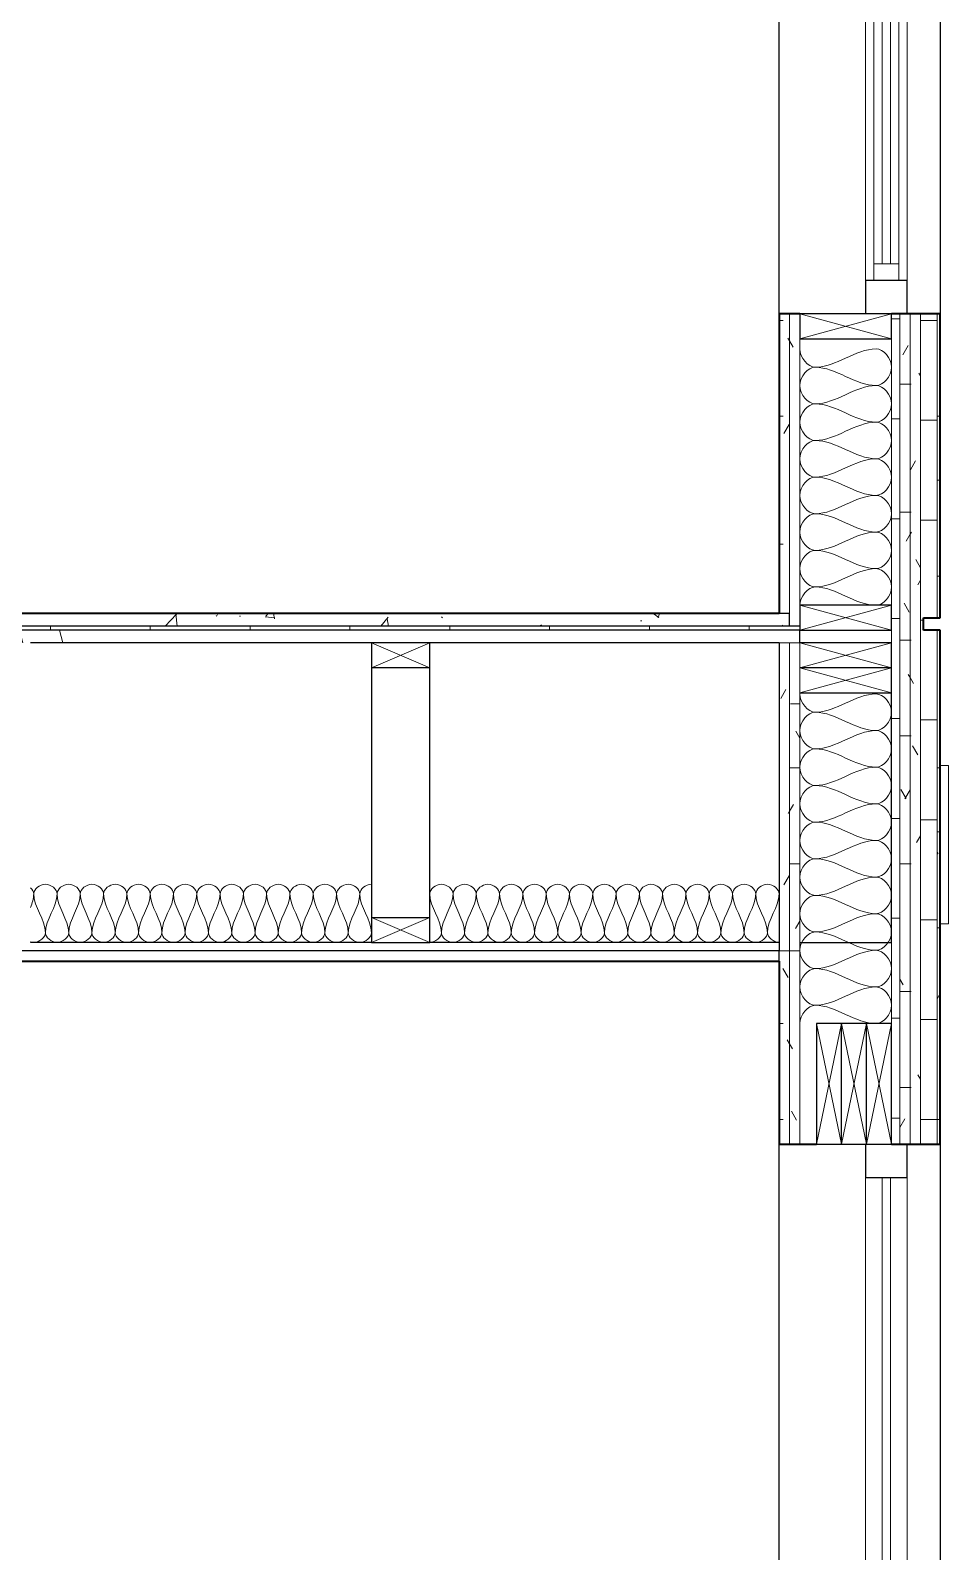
# Model space of a CAD drawing. Header units: inches. Extents: x 6 to 8416, y -388 to 6104.
# Drawn here: x 128.8 to 184, y 5420.5 to 5511.9 of the extents above; entities that cross this region are included whole.
import ezdxf

# ---------------------------------------------------------------- set-up
doc = ezdxf.new("R2010")
doc.units = ezdxf.units.IN
doc.header["$MEASUREMENT"] = 0
for name, color, linetype, lineweight in [('A-DETL', 90, 'Continuous', 13), ('A-DETL-GENF', 92, 'Continuous', 13), ('A-FLOR', 192, 'Continuous', 18), ('A-FLOR-MCUT', 51, 'Continuous', 25), ('A-FLOR-PATT', 8, 'Continuous', 35), ('A-GLAZ', 151, 'Continuous', 25), ('A-GLAZ-SILL', 1, 'Continuous', 18), ('A-ROOM', 32, 'Continuous', 13), ('A-WALL', 113, 'Continuous', 25), ('A-WALL-PATT', 111, 'Continuous', 35), ('M-EQPM', 50, 'Continuous', 18)]:
    doc.layers.add(name, color=color, linetype=linetype, lineweight=lineweight)
pattern_1 = [(0, (-751.995, 5590.484), (0, 6), []), (90, (-751.995, 5590.484), (-6, 4e-16), [])]
pattern_2 = [(0, (-751.995, 5590.484), (0, 60), [60, 0, 0, 0]), (284.036, (-711.195, 5602.484), (59.99915, -180.0005), [12.369, -235.017]), (284.036, (-713.595, 5602.484), (59.99915, -180.0005), [12.369, -235.017]), (284.036, (-715.995, 5602.484), (59.99915, -180.0005), [12.369, -235.017]), (284.036, (-747.195, 5614.484), (59.99915, -180.0005), [12.369, -235.017]), (284.036, (-749.595, 5614.484), (59.99915, -180.0005), [12.369, -235.017]), (284.036, (-751.995, 5614.484), (59.99915, -180.0005), [12.369, -235.017]), (284.036, (-729.195, 5626.484), (59.99915, -180.0005), [12.369, -235.017]), (284.036, (-731.595, 5626.484), (59.99915, -180.0005), [12.369, -235.017]), (284.036, (-733.995, 5626.484), (59.99915, -180.0005), [12.369, -235.017]), (284.036, (-711.195, 5638.484), (59.99915, -180.0005), [12.369, -235.017]), (284.036, (-713.595, 5638.484), (59.99915, -180.0005), [12.369, -235.017]), (284.036, (-715.995, 5638.484), (59.99915, -180.0005), [12.369, -235.017]), (284.036, (-747.195, 5650.484), (59.99915, -180.0005), [12.369, -235.017]), (284.036, (-749.595, 5650.484), (59.99915, -180.0005), [12.369, -235.017]), (284.036, (-751.995, 5650.484), (59.99915, -180.0005), [12.369, -235.017]), (0, (-751.995, 5596.484), (0, 60), [60, 0, 0, 0]), (0, (-751.995, 5602.484), (0, 60), [60, 0, 0, 0]), (0, (-751.995, 5608.484), (0, 60), [60, 0, 0, 0]), (0, (-751.995, 5614.484), (0, 60), [60, 0, 0, 0]), (0, (-751.995, 5620.484), (0, 60), [60, 0, 0, 0]), (0, (-751.995, 5626.484), (0, 60), [60, 0, 0, 0]), (0, (-751.995, 5632.484), (0, 60), [60, 0, 0, 0]), (0, (-751.995, 5638.484), (0, 60), [60, 0, 0, 0]), (0, (-751.995, 5644.484), (0, 60), [60, 0, 0, 0])]
pattern_3 = [(0, (-751.9948, 5590.484), (7.68, 1.92), [0.6336, -5.126, 0.6336, -5.126, -30.72]), (0, (-751.9948, 5590.484), (7.68, 1.92), [-11.52, 0.6336, -10.886, 0.6336, -5.126, -13.44]), (0, (-751.9948, 5590.484), (7.68, 1.92), [-28.8, 0.6336, -3.206, 0.6336, -8.966]), (120, (-749.1148, 5591.444), (-5.5027688, 5.691075), [0.6336, -5.126, 0.6336, -5.126, -30.72]), (120, (-749.1148, 5591.444), (-5.5027688, 5.691075), [-11.52, 0.6336, -10.886, 0.6336, -5.126, -13.44]), (120, (-749.1148, 5591.444), (-5.5027688, 5.691075), [-28.8, 0.6336, -3.206, 0.6336, -8.966]), (240, (-748.1548, 5595.284), (-2.1772312, -7.611075), [0.6336, -5.126, 0.6336, -5.126, -30.72]), (240, (-748.1548, 5595.284), (-2.1772312, -7.611075), [-11.52, 0.6336, -10.886, 0.6336, -5.126, -13.44]), (240, (-748.1548, 5595.284), (-2.1772312, -7.611075), [-28.8, 0.6336, -3.206, 0.6336, -8.966])]
pattern_4 = [(0, (-902.613, 5590.484), (7.68, 1.92), [0.6336, -5.126, 0.6336, -5.126, -30.72]), (0, (-902.613, 5590.484), (7.68, 1.92), [-11.52, 0.6336, -10.886, 0.6336, -5.126, -13.44]), (0, (-902.613, 5590.484), (7.68, 1.92), [-28.8, 0.6336, -3.206, 0.6336, -8.966]), (120, (-899.733, 5591.444), (-5.5027688, 5.691075), [0.6336, -5.126, 0.6336, -5.126, -30.72]), (120, (-899.733, 5591.444), (-5.5027688, 5.691075), [-11.52, 0.6336, -10.886, 0.6336, -5.126, -13.44]), (120, (-899.733, 5591.444), (-5.5027688, 5.691075), [-28.8, 0.6336, -3.206, 0.6336, -8.966]), (240, (-898.773, 5595.284), (-2.1772312, -7.611075), [0.6336, -5.126, 0.6336, -5.126, -30.72]), (240, (-898.773, 5595.284), (-2.1772312, -7.611075), [-11.52, 0.6336, -10.886, 0.6336, -5.126, -13.44]), (240, (-898.773, 5595.284), (-2.1772312, -7.611075), [-28.8, 0.6336, -3.206, 0.6336, -8.966])]

# ---------------------------------------------------------------- blocks, each defined once
blk = doc.blocks.new('1-2 WD Adaptive-Color Side Panel-TS - 4-0_x6_-6_-17821692-WALL SECTION - PARKING EAST')
at = {"layer": 'A-GLAZ', "lineweight": 13}
for p, q in [((23.189, 5445), (23.189, 5367)), ((32.877, 5367), (32.877, 5445)), ((28.377, 5443), (28.377, 5395)), ((30.877, 5395), (30.877, 5443)), ((28.377, 5391), (28.377, 5369)), ((30.877, 5369), (30.877, 5391))]:
    blk.add_line(p, q, dxfattribs=at)
at = {"layer": 'A-GLAZ', "color": 7}
for p, q in [((28.377, 5445), (28.377, 5443)), ((30.877, 5445), (29.939, 5445)), ((30.877, 5443), (30.877, 5445)), ((28.377, 5443), (30.877, 5443)), ((30.877, 5395), (28.377, 5395)), ((28.377, 5395), (28.377, 5393)), ((30.877, 5393), (30.877, 5395)), ((30.877, 5393), (28.377, 5393)), ((28.377, 5393), (28.377, 5391)), ((28.377, 5393), (30.877, 5393)), ((30.877, 5391), (30.877, 5393)), ((28.377, 5391), (30.877, 5391)), ((30.877, 5369), (28.377, 5369)), ((28.377, 5369), (28.377, 5367)), ((30.877, 5367), (30.877, 5369)), ((29.939, 5367), (30.877, 5367))]:
    blk.add_line(p, q, dxfattribs=at)
at = {"layer": 'A-GLAZ', "lineweight": 18}
for p, q in [((29.877, 5443), (29.377, 5443)), ((29.377, 5443), (29.377, 5395)), ((29.877, 5395), (29.877, 5443)), ((29.377, 5395), (29.877, 5395)), ((29.877, 5390), (29.377, 5390)), ((29.377, 5390), (29.377, 5370)), ((29.877, 5370), (29.877, 5390)), ((29.377, 5370), (29.877, 5370))]:
    blk.add_line(p, q, dxfattribs=at)
at = {"layer": 'A-GLAZ-SILL'}
for p, q in [((30.377, 5391), (28.877, 5391)), ((28.877, 5391), (28.877, 5390)), ((30.377, 5390), (30.377, 5391)), ((28.877, 5390), (30.377, 5390)), ((28.877, 5390), (28.877, 5370)), ((30.377, 5370), (30.377, 5390)), ((28.877, 5370), (28.877, 5369)), ((30.377, 5370), (28.877, 5370)), ((30.377, 5369), (30.377, 5370)), ((28.877, 5369), (30.377, 5369))]:
    blk.add_line(p, q, dxfattribs=at)
blk = doc.blocks.new('1-2 WD Adaptive - 4-0_x6_-6_-V1-WALL SECTION - PARKING EAST')
at = {"layer": 'A-GLAZ', "lineweight": 13}
for p, q in [((23.189, 5494.875), (23.189, 5572.875)), ((32.877, 5572.875), (32.877, 5494.875)), ((28.377, 5570.875), (28.377, 5522.875)), ((30.877, 5522.875), (30.877, 5570.875)), ((28.377, 5518.875), (28.377, 5496.875)), ((30.877, 5496.875), (30.877, 5518.875))]:
    blk.add_line(p, q, dxfattribs=at)
at = {"layer": 'A-GLAZ', "color": 7}
for p, q in [((28.377, 5572.875), (28.377, 5570.875)), ((30.877, 5572.875), (29.939, 5572.875)), ((30.877, 5570.875), (30.877, 5572.875)), ((28.377, 5570.875), (30.877, 5570.875)), ((30.877, 5522.875), (28.377, 5522.875)), ((28.377, 5522.875), (28.377, 5520.875)), ((30.877, 5520.875), (30.877, 5522.875)), ((30.877, 5520.875), (28.377, 5520.875)), ((28.377, 5520.875), (28.377, 5518.875)), ((28.377, 5520.875), (30.877, 5520.875)), ((30.877, 5518.875), (30.877, 5520.875)), ((28.377, 5518.875), (30.877, 5518.875)), ((30.877, 5496.875), (28.377, 5496.875)), ((28.377, 5496.875), (28.377, 5494.875)), ((30.877, 5494.875), (30.877, 5496.875)), ((29.939, 5494.875), (30.877, 5494.875))]:
    blk.add_line(p, q, dxfattribs=at)
at = {"layer": 'A-GLAZ', "lineweight": 18}
for p, q in [((29.877, 5570.875), (29.377, 5570.875)), ((29.377, 5570.875), (29.377, 5522.875)), ((29.877, 5522.875), (29.877, 5570.875)), ((29.377, 5522.875), (29.877, 5522.875)), ((29.877, 5517.875), (29.377, 5517.875)), ((29.377, 5517.875), (29.377, 5497.875)), ((29.877, 5497.875), (29.877, 5517.875)), ((29.377, 5497.875), (29.877, 5497.875))]:
    blk.add_line(p, q, dxfattribs=at)
at = {"layer": 'A-GLAZ-SILL'}
for p, q in [((30.377, 5518.875), (28.877, 5518.875)), ((28.877, 5518.875), (28.877, 5517.875)), ((30.377, 5517.875), (30.377, 5518.875)), ((28.877, 5517.875), (30.377, 5517.875)), ((28.877, 5517.875), (28.877, 5497.875)), ((30.377, 5497.875), (30.377, 5517.875)), ((28.877, 5497.875), (28.877, 5496.875)), ((30.377, 5497.875), (28.877, 5497.875)), ((30.377, 5496.875), (30.377, 5497.875)), ((28.877, 5496.875), (30.377, 5496.875))]:
    blk.add_line(p, q, dxfattribs=at)
blk = doc.blocks.new('ME Louvers w Trim-AM - 24_ x 8_-17810076-WALL SECTION - PARKING EAST')
at = {"layer": 'M-EQPM'}
for p, q in [((32.877, 5467.75), (33.377, 5467.75)), ((33.377, 5467.75), (33.377, 5458.25)), ((33.377, 5458.25), (32.877, 5458.25))]:
    blk.add_line(p, q, dxfattribs=at)
blk = doc.blocks.new('06 Nominal Cut Lumber-Section-AM1 - 2x8 Section-20149446-WALL SECTION - PARKING EAST')
at = {"layer": 'A-DETL-GENF', "lineweight": 25}
for p, q in [((29.939, 5708), (28.439, 5708)), ((29.939, 5700.75), (29.939, 5708)), ((28.439, 5700.75), (29.939, 5700.75))]:
    blk.add_line(p, q, dxfattribs=at)
at = {"layer": 'A-DETL-GENF'}
for p, q in [((29.939, 5700.75), (28.439, 5708)), ((28.439, 5700.75), (29.939, 5708))]:
    blk.add_line(p, q, dxfattribs=at)
blk = doc.blocks.new('06 Nominal Cut Lumber-Section-AM1 - 2x8 Section-V2-WALL SECTION - PARKING EAST')
at = {"layer": 'A-DETL-GENF', "lineweight": 25}
for p, q in [((26.939, 5708), (25.439, 5708)), ((25.439, 5708), (25.439, 5700.75)), ((26.939, 5700.75), (26.939, 5708)), ((25.439, 5700.75), (26.939, 5700.75))]:
    blk.add_line(p, q, dxfattribs=at)
at = {"layer": 'A-DETL-GENF'}
for p, q in [((26.939, 5700.75), (25.439, 5708)), ((25.439, 5700.75), (26.939, 5708))]:
    blk.add_line(p, q, dxfattribs=at)
blk = doc.blocks.new('06 Nominal Cut Lumber-Section-AM1 - 2x6 Section-9014713-WALL SECTION - PARKING EAST')
at = {"layer": 'A-DETL-GENF', "lineweight": 25}
for p, q in [((29.939, 5730.875), (24.439, 5730.875)), ((29.939, 5729.375), (29.939, 5730.875))]:
    blk.add_line(p, q, dxfattribs=at)
at = {"layer": 'A-DETL-GENF'}
for p, q in [((24.439, 5730.875), (29.939, 5729.375)), ((24.439, 5729.375), (29.939, 5730.875))]:
    blk.add_line(p, q, dxfattribs=at)
blk = doc.blocks.new('06 Nominal Cut Lumber-Section-AM1 - 2x6 Section-16986702-WALL SECTION - PARKING EAST')
at = {"layer": 'A-DETL-GENF', "lineweight": 25}
for p, q in [((29.939, 5729.375), (24.439, 5729.375)), ((29.939, 5727.875), (29.939, 5729.375)), ((24.439, 5727.875), (29.939, 5727.875))]:
    blk.add_line(p, q, dxfattribs=at)
at = {"layer": 'A-DETL-GENF'}
for p, q in [((24.439, 5727.875), (29.939, 5729.375)), ((24.439, 5729.375), (29.939, 5727.875))]:
    blk.add_line(p, q, dxfattribs=at)
blk = doc.blocks.new('06 Nominal Cut Lumber-Section-AM1 - 2x6 Section-V3-WALL SECTION - PARKING EAST')
at = {"layer": 'A-DETL-GENF', "lineweight": 25}
for p, q in [((24.439, 5733.125), (24.439, 5731.625)), ((29.939, 5733.125), (24.439, 5733.125)), ((29.939, 5731.625), (29.939, 5733.125)), ((24.439, 5731.625), (29.939, 5731.625))]:
    blk.add_line(p, q, dxfattribs=at)
at = {"layer": 'A-DETL-GENF'}
for p, q in [((24.439, 5733.125), (29.939, 5731.625)), ((24.439, 5731.625), (29.939, 5733.125))]:
    blk.add_line(p, q, dxfattribs=at)
blk = doc.blocks.new('09 GypsumWallboardTypeX-Section-AM - 5_8_-V8-WALL SECTION - PARKING EAST')
at = {"layer": 'A-DETL-GENF'}
h = blk.add_hatch(dxfattribs=at)
h.set_pattern_fill('FP_6', color=256, style=0, pattern_type=2)
h.set_pattern_definition(pattern_4)
h.paths.add_polyline_path([(24.439, 5456.625), (24.439, 5475.125), (23.814, 5475.125), (23.814, 5456.625)])
for p, q in [((24.439, 5475.125), (23.814, 5475.125)), ((24.439, 5456.625), (24.439, 5475.125)), ((23.814, 5456.625), (24.439, 5456.625))]:
    blk.add_line(p, q, dxfattribs=at)
blk = doc.blocks.new('09 GypsumWallboardTypeX-Section-AM - 5_8_-V9-WALL SECTION - PARKING EAST')
at = {"layer": 'A-DETL-GENF'}
h = blk.add_hatch(dxfattribs=at)
h.set_pattern_fill('FP_6', color=256, style=0, pattern_type=2)
h.set_pattern_definition(pattern_4)
h.paths.add_polyline_path([(23.814, 5456.625), (23.814, 5475.125), (23.189, 5475.125), (23.189, 5456.625)])
at = {"layer": 'A-DETL-GENF', "lineweight": 25}
blk.add_line((23.189, 5475.125), (23.189, 5456.625), dxfattribs=at)
at = {"layer": 'A-DETL-GENF'}
for p, q in [((23.814, 5475.125), (23.189, 5475.125)), ((23.814, 5456.625), (23.814, 5475.125)), ((23.189, 5456.625), (23.814, 5456.625))]:
    blk.add_line(p, q, dxfattribs=at)
blk = doc.blocks.new('06 Nominal Cut Lumber-Section-AM1 - 2x4 Section-9046868-WALL SECTION - PARKING EAST')
at = {"layer": 'A-DETL-GENF', "lineweight": 25}
for p, q in [((2.189, 5730.875), (-1.311, 5730.875)), ((-1.311, 5730.875), (-1.311, 5729.375)), ((2.189, 5729.375), (2.189, 5730.875))]:
    blk.add_line(p, q, dxfattribs=at)
at = {"layer": 'A-DETL-GENF'}
for p, q in [((-1.311, 5729.375), (2.189, 5730.875)), ((-1.311, 5730.875), (2.189, 5729.375))]:
    blk.add_line(p, q, dxfattribs=at)
blk = doc.blocks.new('06 Nominal Cut Lumber-Section-AM1 - 2x4 Section-V5-WALL SECTION - PARKING EAST')
at = {"layer": 'A-DETL-GENF', "lineweight": 25}
for p, q in [((-1.311, 5714.375), (-1.311, 5712.875)), ((2.189, 5712.875), (2.189, 5714.375)), ((-1.311, 5712.875), (2.189, 5712.875))]:
    blk.add_line(p, q, dxfattribs=at)
at = {"layer": 'A-DETL-GENF'}
for p, q in [((-1.311, 5712.875), (2.189, 5714.375)), ((-1.311, 5714.375), (2.189, 5712.875))]:
    blk.add_line(p, q, dxfattribs=at)
blk = doc.blocks.new('06 Nominal Cut Lumber-Top-AM - 4_ W-20150248-WALL SECTION - PARKING EAST')
at = {"layer": 'A-DETL-GENF', "lineweight": 25}
for p, q in [((2.189, 5729.375), (-1.311, 5729.375)), ((-1.311, 5729.375), (-1.311, 5714.375)), ((2.189, 5714.375), (2.189, 5729.375)), ((-1.311, 5714.375), (2.189, 5714.375))]:
    blk.add_line(p, q, dxfattribs=at)

msp = doc.modelspace()

# ---------------------------------------------------------------- hatches: boundary and pattern name
at = {"layer": 'A-FLOR-PATT', "lineweight": 13}
h = msp.add_hatch(dxfattribs=at)
h.set_pattern_fill('FP_1', color=256, style=0, pattern_type=2)
h.set_pattern_definition([(50, (-751.995, 5590.484), (6.885997, -0.602097), [0.72, -7.92]), (355, (-751.995, 5590.484), (-1.331756, 7.220547), [0.576, -6.336]), (100.451, (-751.421, 5590.433), (5.55363, 6.61819), [0.61191, -6.731]), (46.184, (-751.995, 5592.404), (10.24564, -1.588925), [1.08, -11.88]), (96.636, (-751.141, 5592.271), (8.97244, 9.35152), [0.91786, -10.096]), (351.184, (-751.995, 5592.404), (8.9732, 9.35123), [0.864, -9.504]), (21, (-751.035, 5591.924), (5.730726, -3.865003), [0.72, -7.92]), (326, (-751.035, 5591.924), (2.33581, 6.96088), [0.576, -6.336]), (71.451, (-750.557, 5591.601), (8.065876, 3.09595), [0.61191, -6.731]), (37.5, (-751.9948, 5590.484), (0.116866, 3.1954784), [0.06336, -6.196, 0.06336, -6.369, -6.36]), (37.5, (-751.9948, 5590.484), (0.116866, 3.1954784), [-12.691, 0.06336, -6.297]), (7.5, (-751.995, 5590.484), (2.52543, 3.786025), [0.06336, -3.604, 0.06336, -6.052, -2.424]), (7.5, (-751.995, 5590.484), (2.52543, 3.786025), [-9.782, 0.06336, -2.361]), (327.5, (-754.1358, 5590.484), (5.1243685, -0.216176), [0.06336, -2.337, 0.06336, -7.425, -9.936]), (327.5, (-754.1358, 5590.484), (5.1243685, -0.216176), [-9.888, 0.06336, -9.873]), (317.5, (-755.096, 5590.484), (5.598326, 0.96141), [0.06336, -3.057, 0.06336, -4.909, -7.056]), (317.5, (-755.096, 5590.484), (5.598326, 0.96141), [-8.093, 0.06336, -6.993])])
h.paths.add_polyline_path([(174.43238982, 5476.125), (174.43238982, 5476.875), (36.66538982, 5476.875), (36.66538982, 5476.125), (157.61038982, 5476.125)])
h = msp.add_hatch(dxfattribs=at)
h.set_pattern_fill('FP_2', color=256, style=0, pattern_type=2)
h.set_pattern_definition(pattern_1)
h.paths.add_polyline_path([(175.05738982, 5475.875), (175.05738982, 5476.125), (36.66538982, 5476.125), (36.66538982, 5475.875), (157.61038982, 5475.875)])
h = msp.add_hatch(dxfattribs=at)
h.set_pattern_fill('FP_3', color=256, style=0, pattern_type=2)
h.set_pattern_definition(pattern_2)
h.paths.add_polyline_path([(152.80738982, 5475.125), (175.05738982, 5475.125), (175.05738982, 5475.875), (36.66538982, 5475.875), (36.66538982, 5475.125), (149.30738982, 5475.125)])
at = {"layer": 'A-WALL-PATT', "lineweight": 13}
h = msp.add_hatch(dxfattribs=at)
h.set_pattern_fill('FP_3', color=256, style=0, pattern_type=2)
h.set_pattern_definition(pattern_2)
h.paths.add_polyline_path([(181.05738982, 5475.875), (181.05738982, 5494.875), (180.55738982, 5494.875), (180.55738982, 5475.875)])
h.paths.add_polyline_path([(181.05738982, 5572.875), (181.05738982, 5603.75), (180.55738982, 5603.75), (180.55738982, 5572.875)])
h = msp.add_hatch(dxfattribs=at)
h.set_pattern_fill('FP_6', color=256, style=0, pattern_type=2)
h.set_pattern_definition(pattern_3)
h.paths.add_polyline_path([(181.68238982, 5475.875), (181.68238982, 5494.875), (181.05738982, 5494.875), (181.05738982, 5475.875)])
h.paths.add_polyline_path([(181.05738982, 5572.875), (181.68238982, 5572.875), (181.68238982, 5603.75), (181.05738982, 5603.75), (181.05738982, 5601.499625)])
h = msp.add_hatch(dxfattribs=at)
h.set_pattern_fill('FP_6', color=256, style=0, pattern_type=2)
h.set_pattern_definition(pattern_3)
h.paths.add_polyline_path([(181.79938982, 5475.875), (182.30738982, 5475.875), (182.30738982, 5494.875), (181.68238982, 5494.875), (181.68238982, 5475.875)])
h.paths.add_polyline_path([(181.79938982, 5572.875), (182.30738982, 5572.875), (182.30738982, 5603.75), (181.68238982, 5603.75), (181.68238982, 5572.875)])
h = msp.add_hatch(dxfattribs=at)
h.set_pattern_fill('FP_2', color=256, style=0, pattern_type=2)
h.set_pattern_definition(pattern_1)
h.paths.add_polyline_path([(182.49488982, 5475.875), (182.49488982, 5476.625), (183.30738982, 5476.625), (183.30738982, 5494.875), (182.30738982, 5494.875), (182.30738982, 5475.875)])
h.paths.add_polyline_path([(183.30738982, 5572.875), (183.30738982, 5603.75), (182.30738982, 5603.75), (182.30738982, 5572.875)])
h = msp.add_hatch(dxfattribs=at)
h.set_pattern_fill('FP_6', color=256, style=0, pattern_type=2)
h.set_pattern_definition(pattern_3)
h.paths.add_polyline_path([(183.49488982, 5476.625), (183.49488982, 5494.875), (183.30738982, 5494.875), (183.30738982, 5476.625)])
h.paths.add_polyline_path([(183.30738982, 5572.875), (183.49488982, 5572.875), (183.49488982, 5603.75), (183.30738982, 5603.75)])
h = msp.add_hatch(dxfattribs=at)
h.set_pattern_fill('FP_6', color=256, style=0, pattern_type=2)
h.set_pattern_definition(pattern_3)
h.paths.add_polyline_path([(174.43238982, 5476.875), (174.43238982, 5494.875), (173.80738982, 5494.875), (173.80738982, 5476.875)])
h.paths.add_polyline_path([(173.80738982, 5572.875), (174.43238982, 5572.875), (174.43238982, 5584.5), (173.80738982, 5584.5), (173.80738982, 5583.875)])
h = msp.add_hatch(dxfattribs=at)
h.set_pattern_fill('FP_6', color=256, style=0, pattern_type=2)
h.set_pattern_definition(pattern_3)
h.paths.add_polyline_path([(175.05738982, 5476.125), (175.05738982, 5494.875), (174.43238982, 5494.875), (174.43238982, 5476.125)])
h.paths.add_polyline_path([(174.43238982, 5572.875), (175.05738982, 5572.875), (175.05738982, 5584.5), (174.43238982, 5584.5), (174.43238982, 5583.875)])
h = msp.add_hatch(dxfattribs=at)
h.set_pattern_fill('FP_3', color=256, style=0, pattern_type=2)
h.set_pattern_definition(pattern_2)
h.paths.add_polyline_path([(180.55738982, 5330.25), (181.05738982, 5330.25), (181.05738982, 5367), (180.55738982, 5367), (180.55738982, 5333)])
h.paths.add_polyline_path([(180.55738982, 5445), (181.05738982, 5445), (181.05738982, 5475.875), (180.55738982, 5475.875), (180.55738982, 5452.25)])
h = msp.add_hatch(dxfattribs=at)
h.set_pattern_fill('FP_6', color=256, style=0, pattern_type=2)
h.set_pattern_definition(pattern_3)
h.paths.add_polyline_path([(181.68238982, 5330.25), (181.68238982, 5367), (181.05738982, 5367), (181.05738982, 5330.25)])
h.paths.add_polyline_path([(181.05738982, 5445), (181.68238982, 5445), (181.68238982, 5475.875), (181.05738982, 5475.875), (181.05738982, 5463.268125)])
h = msp.add_hatch(dxfattribs=at)
h.set_pattern_fill('FP_6', color=256, style=0, pattern_type=2)
h.set_pattern_definition(pattern_3)
h.paths.add_polyline_path([(181.79938982, 5330.25), (182.30738982, 5330.25), (182.30738982, 5367), (181.68238982, 5367), (181.68238982, 5330.25)])
h.paths.add_polyline_path([(182.30738982, 5445), (182.30738982, 5475.875), (181.68238982, 5475.875), (181.68238982, 5445), (181.79938982, 5445)])
h = msp.add_hatch(dxfattribs=at)
h.set_pattern_fill('FP_2', color=256, style=0, pattern_type=2)
h.set_pattern_definition(pattern_1)
h.paths.add_polyline_path([(182.30738982, 5330.25), (183.30738982, 5330.25), (183.30738982, 5348), (182.49488982, 5348), (182.49488982, 5348.75), (183.30738982, 5348.75), (183.30738982, 5367), (182.30738982, 5367), (182.30738982, 5359.5945)])
h.paths.add_polyline_path([(182.30738982, 5445), (183.30738982, 5445), (183.30738982, 5475.875), (182.30738982, 5475.875)])
h = msp.add_hatch(dxfattribs=at)
h.set_pattern_fill('FP_6', color=256, style=0, pattern_type=2)
h.set_pattern_definition(pattern_3)
h.paths.add_polyline_path([(183.49488982, 5330.25), (183.49488982, 5348), (183.30738982, 5348), (183.30738982, 5330.25)])
h.paths.add_polyline_path([(183.49488982, 5348.75), (183.49488982, 5367), (183.30738982, 5367), (183.30738982, 5348.75)])
h.paths.add_polyline_path([(183.49488982, 5445), (183.49488982, 5475.875), (183.30738982, 5475.875), (183.30738982, 5445)])
h = msp.add_hatch(dxfattribs=at)
h.set_pattern_fill('FP_6', color=256, style=0, pattern_type=2)
h.set_pattern_definition(pattern_3)
h.paths.add_polyline_path([(174.43238982, 5349), (174.43238982, 5367), (173.80738982, 5367), (173.80738982, 5349)])
h.paths.add_polyline_path([(174.43238982, 5445), (174.43238982, 5456.625), (173.80738982, 5456.625), (173.80738982, 5445)])
h = msp.add_hatch(dxfattribs=at)
h.set_pattern_fill('FP_6', color=256, style=0, pattern_type=2)
h.set_pattern_definition(pattern_3)
h.paths.add_polyline_path([(174.43238982, 5349), (175.05738982, 5349), (175.05738982, 5367), (174.43238982, 5367), (174.43238982, 5350.5)])
h.paths.add_polyline_path([(174.43238982, 5445), (175.05738982, 5445), (175.05738982, 5456.625), (174.43238982, 5456.625), (174.43238982, 5456)])

# ---------------------------------------------------------------- linework, layer by layer
at = {"layer": 'A-DETL'}
for points in [[(175.97405649, 5491.675), (175.54193568, 5491.675), (175.05738982, 5492.25645503), (175.05738982, 5492.775)], [(179.64072315, 5492.775), (178.38088532, 5492.775), (177.23389432, 5491.675), (175.97405649, 5491.675)], [(179.64072315, 5490.575), (180.07284396, 5490.575), (181.04193568, 5491.675), (180.07284396, 5492.775), (179.64072315, 5492.775)], [(175.97405649, 5489.475), (175.54193568, 5489.475), (174.57284396, 5490.575), (175.54193568, 5491.675), (175.97405649, 5491.675)], [(175.97405649, 5491.675), (177.23389432, 5491.675), (178.38088532, 5490.575), (179.64072315, 5490.575)], [(179.64072315, 5490.575), (178.38088532, 5490.575), (177.23389432, 5489.475), (175.97405649, 5489.475)], [(179.64072315, 5488.375), (180.07284396, 5488.375), (181.04193568, 5489.475), (180.07284396, 5490.575), (179.64072315, 5490.575)], [(175.97405649, 5487.275), (175.54193568, 5487.275), (174.57284396, 5488.375), (175.54193568, 5489.475), (175.97405649, 5489.475)], [(175.97405649, 5489.475), (177.23389432, 5489.475), (178.38088532, 5488.375), (179.64072315, 5488.375)], [(179.64072315, 5488.375), (178.38088532, 5488.375), (177.23389432, 5487.275), (175.97405649, 5487.275)], [(179.64072315, 5486.175), (180.07284396, 5486.175), (181.04193568, 5487.275), (180.07284396, 5488.375), (179.64072315, 5488.375)], [(175.97405649, 5485.075), (175.54193568, 5485.075), (174.57284396, 5486.175), (175.54193568, 5487.275), (175.97405649, 5487.275)], [(175.97405649, 5487.275), (177.23389432, 5487.275), (178.38088532, 5486.175), (179.64072315, 5486.175)], [(179.64072315, 5486.175), (178.38088532, 5486.175), (177.23389432, 5485.075), (175.97405649, 5485.075)], [(179.64072315, 5483.975), (180.07284396, 5483.975), (181.04193568, 5485.075), (180.07284396, 5486.175), (179.64072315, 5486.175)], [(175.97405649, 5482.875), (175.54193568, 5482.875), (174.57284396, 5483.975), (175.54193568, 5485.075), (175.97405649, 5485.075)], [(175.97405649, 5485.075), (177.23389432, 5485.075), (178.38088532, 5483.975), (179.64072315, 5483.975)], [(179.64072315, 5483.975), (178.38088532, 5483.975), (177.23389432, 5482.875), (175.97405649, 5482.875)], [(179.64072315, 5481.775), (180.07284396, 5481.775), (181.04193568, 5482.875), (180.07284396, 5483.975), (179.64072315, 5483.975)], [(175.97405649, 5480.675), (175.54193568, 5480.675), (174.57284396, 5481.775), (175.54193568, 5482.875), (175.97405649, 5482.875)], [(175.97405649, 5482.875), (177.23389432, 5482.875), (178.38088532, 5481.775), (179.64072315, 5481.775)], [(179.64072315, 5481.775), (178.38088532, 5481.775), (177.23389432, 5480.675), (175.97405649, 5480.675)], [(179.64072315, 5479.575), (180.07284396, 5479.575), (181.04193568, 5480.675), (180.07284396, 5481.775), (179.64072315, 5481.775)], [(175.97405649, 5478.475), (175.54193568, 5478.475), (174.57284396, 5479.575), (175.54193568, 5480.675), (175.97405649, 5480.675)], [(175.97405649, 5480.675), (177.23389432, 5480.675), (178.38088532, 5479.575), (179.64072315, 5479.575)], [(179.64072315, 5479.575), (178.38088532, 5479.575), (177.23389432, 5478.475), (175.97405649, 5478.475)], [(179.64072315, 5477.375), (180.07284396, 5477.375), (181.04193568, 5478.475), (180.07284396, 5479.575), (179.64072315, 5479.575)], [(175.05738982, 5477.375), (175.05738982, 5477.89354497), (175.54193568, 5478.475), (175.97405649, 5478.475)], [(175.97405649, 5478.475), (177.23389432, 5478.475), (178.38088532, 5477.375), (179.64072315, 5477.375)], [(175.97405649, 5470.95), (175.54193568, 5470.95), (175.05738982, 5471.53145503), (175.05738982, 5472.05)], [(179.64072315, 5472.05), (178.38088532, 5472.05), (177.23389432, 5470.95), (175.97405649, 5470.95)], [(179.64072315, 5469.85), (180.07284396, 5469.85), (181.04193568, 5470.95), (180.07284396, 5472.05), (179.64072315, 5472.05)], [(175.97405649, 5468.75), (175.54193568, 5468.75), (174.57284396, 5469.85), (175.54193568, 5470.95), (175.97405649, 5470.95)], [(175.97405649, 5470.95), (177.23389432, 5470.95), (178.38088532, 5469.85), (179.64072315, 5469.85)], [(179.64072315, 5469.85), (178.38088532, 5469.85), (177.23389432, 5468.75), (175.97405649, 5468.75)], [(179.64072315, 5467.65), (180.07284396, 5467.65), (181.04193568, 5468.75), (180.07284396, 5469.85), (179.64072315, 5469.85)], [(175.97405649, 5466.55), (175.54193568, 5466.55), (174.57284396, 5467.65), (175.54193568, 5468.75), (175.97405649, 5468.75)], [(175.97405649, 5468.75), (177.23389432, 5468.75), (178.38088532, 5467.65), (179.64072315, 5467.65)], [(179.64072315, 5467.65), (178.38088532, 5467.65), (177.23389432, 5466.55), (175.97405649, 5466.55)], [(179.64072315, 5465.45), (180.07284396, 5465.45), (181.04193568, 5466.55), (180.07284396, 5467.65), (179.64072315, 5467.65)], [(175.97405649, 5464.35), (175.54193568, 5464.35), (174.57284396, 5465.45), (175.54193568, 5466.55), (175.97405649, 5466.55)], [(175.97405649, 5466.55), (177.23389432, 5466.55), (178.38088532, 5465.45), (179.64072315, 5465.45)], [(179.64072315, 5465.45), (178.38088532, 5465.45), (177.23389432, 5464.35), (175.97405649, 5464.35)], [(179.64072315, 5463.25), (180.07284396, 5463.25), (181.04193568, 5464.35), (180.07284396, 5465.45), (179.64072315, 5465.45)], [(175.97405649, 5462.15), (175.54193568, 5462.15), (174.57284396, 5463.25), (175.54193568, 5464.35), (175.97405649, 5464.35)], [(175.97405649, 5464.35), (177.23389432, 5464.35), (178.38088532, 5463.25), (179.64072315, 5463.25)], [(179.64072315, 5463.25), (178.38088532, 5463.25), (177.23389432, 5462.15), (175.97405649, 5462.15)], [(179.64072315, 5461.05), (180.07284396, 5461.05), (181.04193568, 5462.15), (180.07284396, 5463.25), (179.64072315, 5463.25)], [(175.97405649, 5459.95), (175.54193568, 5459.95), (174.57284396, 5461.05), (175.54193568, 5462.15), (175.97405649, 5462.15)], [(175.97405649, 5462.15), (177.23389432, 5462.15), (178.38088532, 5461.05), (179.64072315, 5461.05)], [(129.00738982, 5460.04166667), (129.00738982, 5460.16737454), (128.93424696, 5460.30005426), (128.82139798, 5460.40706119)], [(130.40738982, 5460.04166667), (130.40738982, 5460.31665264), (129.70738982, 5460.93334736), (129.00738982, 5460.31665264), (129.00738982, 5460.04166667)], [(131.80738982, 5460.04166667), (131.80738982, 5460.31665264), (131.10738982, 5460.93334736), (130.40738982, 5460.31665264), (130.40738982, 5460.04166667)], [(133.20738982, 5460.04166667), (133.20738982, 5460.31665264), (132.50738982, 5460.93334736), (131.80738982, 5460.31665264), (131.80738982, 5460.04166667)], [(134.60738982, 5460.04166667), (134.60738982, 5460.31665264), (133.90738982, 5460.93334736), (133.20738982, 5460.31665264), (133.20738982, 5460.04166667)], [(136.00738982, 5460.04166667), (136.00738982, 5460.31665264), (135.30738982, 5460.93334736), (134.60738982, 5460.31665264), (134.60738982, 5460.04166667)], [(137.40738982, 5460.04166667), (137.40738982, 5460.31665264), (136.70738982, 5460.93334736), (136.00738982, 5460.31665264), (136.00738982, 5460.04166667)], [(138.80738982, 5460.04166667), (138.80738982, 5460.31665264), (138.10738982, 5460.93334736), (137.40738982, 5460.31665264), (137.40738982, 5460.04166667)], [(140.20738982, 5460.04166667), (140.20738982, 5460.31665264), (139.50738982, 5460.93334736), (138.80738982, 5460.31665264), (138.80738982, 5460.04166667)], [(141.60738982, 5460.04166667), (141.60738982, 5460.31665264), (140.90738982, 5460.93334736), (140.20738982, 5460.31665264), (140.20738982, 5460.04166667)], [(143.00738982, 5460.04166667), (143.00738982, 5460.31665264), (142.30738982, 5460.93334736), (141.60738982, 5460.31665264), (141.60738982, 5460.04166667)], [(144.40738982, 5460.04166667), (144.40738982, 5460.31665264), (143.70738982, 5460.93334736), (143.00738982, 5460.31665264), (143.00738982, 5460.04166667)], [(145.80738982, 5460.04166667), (145.80738982, 5460.31665264), (145.10738982, 5460.93334736), (144.40738982, 5460.31665264), (144.40738982, 5460.04166667)], [(147.20738982, 5460.04166667), (147.20738982, 5460.31665264), (146.50738982, 5460.93334736), (145.80738982, 5460.31665264), (145.80738982, 5460.04166667)], [(148.60738982, 5460.04166667), (148.60738982, 5460.31665264), (147.90738982, 5460.93334736), (147.20738982, 5460.31665264), (147.20738982, 5460.04166667)], [(149.30738982, 5460.625), (148.95738982, 5460.625), (148.60738982, 5460.31665264), (148.60738982, 5460.04166667)], [(154.20738982, 5460.04166667), (154.20738982, 5460.31665264), (153.50738982, 5460.93334736), (152.80738982, 5460.31665264), (152.80738982, 5460.04166667)], [(155.60738982, 5460.04166667), (155.60738982, 5460.31665264), (154.90738982, 5460.93334736), (154.20738982, 5460.31665264), (154.20738982, 5460.04166667)], [(157.00738982, 5460.04166667), (157.00738982, 5460.31665264), (156.30738982, 5460.93334736), (155.60738982, 5460.31665264), (155.60738982, 5460.04166667)], [(158.40738982, 5460.04166667), (158.40738982, 5460.31665264), (157.70738982, 5460.93334736), (157.00738982, 5460.31665264), (157.00738982, 5460.04166667)], [(159.80738982, 5460.04166667), (159.80738982, 5460.31665264), (159.10738982, 5460.93334736), (158.40738982, 5460.31665264), (158.40738982, 5460.04166667)], [(161.20738982, 5460.04166667), (161.20738982, 5460.31665264), (160.50738982, 5460.93334736), (159.80738982, 5460.31665264), (159.80738982, 5460.04166667)], [(162.60738982, 5460.04166667), (162.60738982, 5460.31665264), (161.90738982, 5460.93334736), (161.20738982, 5460.31665264), (161.20738982, 5460.04166667)], [(164.00738982, 5460.04166667), (164.00738982, 5460.31665264), (163.30738982, 5460.93334736), (162.60738982, 5460.31665264), (162.60738982, 5460.04166667)], [(165.40738982, 5460.04166667), (165.40738982, 5460.31665264), (164.70738982, 5460.93334736), (164.00738982, 5460.31665264), (164.00738982, 5460.04166667)], [(166.80738982, 5460.04166667), (166.80738982, 5460.31665264), (166.10738982, 5460.93334736), (165.40738982, 5460.31665264), (165.40738982, 5460.04166667)], [(168.20738982, 5460.04166667), (168.20738982, 5460.31665264), (167.50738982, 5460.93334736), (166.80738982, 5460.31665264), (166.80738982, 5460.04166667)], [(169.60738982, 5460.04166667), (169.60738982, 5460.31665264), (168.90738982, 5460.93334736), (168.20738982, 5460.31665264), (168.20738982, 5460.04166667)], [(171.00738982, 5460.04166667), (171.00738982, 5460.31665264), (170.30738982, 5460.93334736), (169.60738982, 5460.31665264), (169.60738982, 5460.04166667)], [(172.40738982, 5460.04166667), (172.40738982, 5460.31665264), (171.70738982, 5460.93334736), (171.00738982, 5460.31665264), (171.00738982, 5460.04166667)], [(173.80738982, 5460.04166667), (173.80738982, 5460.31665264), (173.10738982, 5460.93334736), (172.40738982, 5460.31665264), (172.40738982, 5460.04166667)], [(179.64072315, 5461.05), (178.38088532, 5461.05), (177.23389432, 5459.95), (175.97405649, 5459.95)], [(179.64072315, 5458.85), (180.07284396, 5458.85), (181.04193568, 5459.95), (180.07284396, 5461.05), (179.64072315, 5461.05)], [(128.80858812, 5459.21629608), (128.92083023, 5459.48670314), (129.00738982, 5459.75974491), (129.00738982, 5460.04166667)], [(129.00738982, 5460.04166667), (129.00738982, 5459.23995168), (129.70738982, 5458.51004832), (129.70738982, 5457.70833333)], [(129.70738982, 5457.70833333), (129.70738982, 5458.51004832), (130.40738982, 5459.23995168), (130.40738982, 5460.04166667)], [(130.40738982, 5460.04166667), (130.40738982, 5459.23995168), (131.10738982, 5458.51004832), (131.10738982, 5457.70833333)], [(131.10738982, 5457.70833333), (131.10738982, 5458.51004832), (131.80738982, 5459.23995168), (131.80738982, 5460.04166667)], [(131.80738982, 5460.04166667), (131.80738982, 5459.23995168), (132.50738982, 5458.51004832), (132.50738982, 5457.70833333)], [(132.50738982, 5457.70833333), (132.50738982, 5458.51004832), (133.20738982, 5459.23995168), (133.20738982, 5460.04166667)], [(133.20738982, 5460.04166667), (133.20738982, 5459.23995168), (133.90738982, 5458.51004832), (133.90738982, 5457.70833333)], [(133.90738982, 5457.70833333), (133.90738982, 5458.51004832), (134.60738982, 5459.23995168), (134.60738982, 5460.04166667)], [(134.60738982, 5460.04166667), (134.60738982, 5459.23995168), (135.30738982, 5458.51004832), (135.30738982, 5457.70833333)], [(135.30738982, 5457.70833333), (135.30738982, 5458.51004832), (136.00738982, 5459.23995168), (136.00738982, 5460.04166667)], [(136.00738982, 5460.04166667), (136.00738982, 5459.23995168), (136.70738982, 5458.51004832), (136.70738982, 5457.70833333)], [(136.70738982, 5457.70833333), (136.70738982, 5458.51004832), (137.40738982, 5459.23995168), (137.40738982, 5460.04166667)], [(137.40738982, 5460.04166667), (137.40738982, 5459.23995168), (138.10738982, 5458.51004832), (138.10738982, 5457.70833333)], [(138.10738982, 5457.70833333), (138.10738982, 5458.51004832), (138.80738982, 5459.23995168), (138.80738982, 5460.04166667)], [(138.80738982, 5460.04166667), (138.80738982, 5459.23995168), (139.50738982, 5458.51004832), (139.50738982, 5457.70833333)], [(139.50738982, 5457.70833333), (139.50738982, 5458.51004832), (140.20738982, 5459.23995168), (140.20738982, 5460.04166667)], [(140.20738982, 5460.04166667), (140.20738982, 5459.23995168), (140.90738982, 5458.51004832), (140.90738982, 5457.70833333)], [(140.90738982, 5457.70833333), (140.90738982, 5458.51004832), (141.60738982, 5459.23995168), (141.60738982, 5460.04166667)], [(141.60738982, 5460.04166667), (141.60738982, 5459.23995168), (142.30738982, 5458.51004832), (142.30738982, 5457.70833333)], [(142.30738982, 5457.70833333), (142.30738982, 5458.51004832), (143.00738982, 5459.23995168), (143.00738982, 5460.04166667)], [(143.00738982, 5460.04166667), (143.00738982, 5459.23995168), (143.70738982, 5458.51004832), (143.70738982, 5457.70833333)], [(143.70738982, 5457.70833333), (143.70738982, 5458.51004832), (144.40738982, 5459.23995168), (144.40738982, 5460.04166667)], [(144.40738982, 5460.04166667), (144.40738982, 5459.23995168), (145.10738982, 5458.51004832), (145.10738982, 5457.70833333)], [(145.10738982, 5457.70833333), (145.10738982, 5458.51004832), (145.80738982, 5459.23995168), (145.80738982, 5460.04166667)], [(145.80738982, 5460.04166667), (145.80738982, 5459.23995168), (146.50738982, 5458.51004832), (146.50738982, 5457.70833333)], [(146.50738982, 5457.70833333), (146.50738982, 5458.51004832), (147.20738982, 5459.23995168), (147.20738982, 5460.04166667)], [(147.20738982, 5460.04166667), (147.20738982, 5459.23995168), (147.90738982, 5458.51004832), (147.90738982, 5457.70833333)], [(147.90738982, 5457.70833333), (147.90738982, 5458.51004832), (148.60738982, 5459.23995168), (148.60738982, 5460.04166667)], [(148.60738982, 5460.04166667), (148.60738982, 5459.23995168), (149.30738982, 5458.51004832), (149.30738982, 5457.70833333)], [(152.80738982, 5460.04166667), (152.80738982, 5459.23995168), (153.50738982, 5458.51004832), (153.50738982, 5457.70833333)], [(153.50738982, 5457.70833333), (153.50738982, 5458.51004832), (154.20738982, 5459.23995168), (154.20738982, 5460.04166667)], [(154.20738982, 5460.04166667), (154.20738982, 5459.23995168), (154.90738982, 5458.51004832), (154.90738982, 5457.70833333)], [(154.90738982, 5457.70833333), (154.90738982, 5458.51004832), (155.60738982, 5459.23995168), (155.60738982, 5460.04166667)], [(155.60738982, 5460.04166667), (155.60738982, 5459.23995168), (156.30738982, 5458.51004832), (156.30738982, 5457.70833333)], [(156.30738982, 5457.70833333), (156.30738982, 5458.51004832), (157.00738982, 5459.23995168), (157.00738982, 5460.04166667)], [(157.00738982, 5460.04166667), (157.00738982, 5459.23995168), (157.70738982, 5458.51004832), (157.70738982, 5457.70833333)], [(157.70738982, 5457.70833333), (157.70738982, 5458.51004832), (158.40738982, 5459.23995168), (158.40738982, 5460.04166667)], [(158.40738982, 5460.04166667), (158.40738982, 5459.23995168), (159.10738982, 5458.51004832), (159.10738982, 5457.70833333)], [(159.10738982, 5457.70833333), (159.10738982, 5458.51004832), (159.80738982, 5459.23995168), (159.80738982, 5460.04166667)], [(159.80738982, 5460.04166667), (159.80738982, 5459.23995168), (160.50738982, 5458.51004832), (160.50738982, 5457.70833333)], [(160.50738982, 5457.70833333), (160.50738982, 5458.51004832), (161.20738982, 5459.23995168), (161.20738982, 5460.04166667)], [(161.20738982, 5460.04166667), (161.20738982, 5459.23995168), (161.90738982, 5458.51004832), (161.90738982, 5457.70833333)], [(161.90738982, 5457.70833333), (161.90738982, 5458.51004832), (162.60738982, 5459.23995168), (162.60738982, 5460.04166667)], [(162.60738982, 5460.04166667), (162.60738982, 5459.23995168), (163.30738982, 5458.51004832), (163.30738982, 5457.70833333)], [(163.30738982, 5457.70833333), (163.30738982, 5458.51004832), (164.00738982, 5459.23995168), (164.00738982, 5460.04166667)], [(164.00738982, 5460.04166667), (164.00738982, 5459.23995168), (164.70738982, 5458.51004832), (164.70738982, 5457.70833333)], [(164.70738982, 5457.70833333), (164.70738982, 5458.51004832), (165.40738982, 5459.23995168), (165.40738982, 5460.04166667)], [(165.40738982, 5460.04166667), (165.40738982, 5459.23995168), (166.10738982, 5458.51004832), (166.10738982, 5457.70833333)], [(166.10738982, 5457.70833333), (166.10738982, 5458.51004832), (166.80738982, 5459.23995168), (166.80738982, 5460.04166667)], [(166.80738982, 5460.04166667), (166.80738982, 5459.23995168), (167.50738982, 5458.51004832), (167.50738982, 5457.70833333)], [(167.50738982, 5457.70833333), (167.50738982, 5458.51004832), (168.20738982, 5459.23995168), (168.20738982, 5460.04166667)], [(168.20738982, 5460.04166667), (168.20738982, 5459.23995168), (168.90738982, 5458.51004832), (168.90738982, 5457.70833333)], [(168.90738982, 5457.70833333), (168.90738982, 5458.51004832), (169.60738982, 5459.23995168), (169.60738982, 5460.04166667)], [(169.60738982, 5460.04166667), (169.60738982, 5459.23995168), (170.30738982, 5458.51004832), (170.30738982, 5457.70833333)], [(170.30738982, 5457.70833333), (170.30738982, 5458.51004832), (171.00738982, 5459.23995168), (171.00738982, 5460.04166667)], [(171.00738982, 5460.04166667), (171.00738982, 5459.23995168), (171.70738982, 5458.51004832), (171.70738982, 5457.70833333)], [(171.70738982, 5457.70833333), (171.70738982, 5458.51004832), (172.40738982, 5459.23995168), (172.40738982, 5460.04166667)], [(172.40738982, 5460.04166667), (172.40738982, 5459.23995168), (173.10738982, 5458.51004832), (173.10738982, 5457.70833333)], [(173.10738982, 5457.70833333), (173.10738982, 5458.51004832), (173.80738982, 5459.23995168), (173.80738982, 5460.04166667)], [(175.97405649, 5457.75), (175.54193568, 5457.75), (174.57284396, 5458.85), (175.54193568, 5459.95), (175.97405649, 5459.95)], [(175.97405649, 5459.95), (177.23389432, 5459.95), (178.38088532, 5458.85), (179.64072315, 5458.85)], [(179.64072315, 5458.85), (178.38088532, 5458.85), (177.23389432, 5457.75), (175.97405649, 5457.75)], [(179.64072315, 5456.65), (180.07284396, 5456.65), (181.04193568, 5457.75), (180.07284396, 5458.85), (179.64072315, 5458.85)], [(131.10738982, 5457.70833333), (131.10738982, 5457.43334736), (130.40738982, 5456.81665264), (129.70738982, 5457.43334736), (129.70738982, 5457.70833333)], [(132.50738982, 5457.70833333), (132.50738982, 5457.43334736), (131.80738982, 5456.81665264), (131.10738982, 5457.43334736), (131.10738982, 5457.70833333)], [(133.90738982, 5457.70833333), (133.90738982, 5457.43334736), (133.20738982, 5456.81665264), (132.50738982, 5457.43334736), (132.50738982, 5457.70833333)], [(135.30738982, 5457.70833333), (135.30738982, 5457.43334736), (134.60738982, 5456.81665264), (133.90738982, 5457.43334736), (133.90738982, 5457.70833333)], [(136.70738982, 5457.70833333), (136.70738982, 5457.43334736), (136.00738982, 5456.81665264), (135.30738982, 5457.43334736), (135.30738982, 5457.70833333)], [(138.10738982, 5457.70833333), (138.10738982, 5457.43334736), (137.40738982, 5456.81665264), (136.70738982, 5457.43334736), (136.70738982, 5457.70833333)], [(139.50738982, 5457.70833333), (139.50738982, 5457.43334736), (138.80738982, 5456.81665264), (138.10738982, 5457.43334736), (138.10738982, 5457.70833333)], [(140.90738982, 5457.70833333), (140.90738982, 5457.43334736), (140.20738982, 5456.81665264), (139.50738982, 5457.43334736), (139.50738982, 5457.70833333)], [(142.30738982, 5457.70833333), (142.30738982, 5457.43334736), (141.60738982, 5456.81665264), (140.90738982, 5457.43334736), (140.90738982, 5457.70833333)], [(143.70738982, 5457.70833333), (143.70738982, 5457.43334736), (143.00738982, 5456.81665264), (142.30738982, 5457.43334736), (142.30738982, 5457.70833333)], [(145.10738982, 5457.70833333), (145.10738982, 5457.43334736), (144.40738982, 5456.81665264), (143.70738982, 5457.43334736), (143.70738982, 5457.70833333)], [(146.50738982, 5457.70833333), (146.50738982, 5457.43334736), (145.80738982, 5456.81665264), (145.10738982, 5457.43334736), (145.10738982, 5457.70833333)], [(147.90738982, 5457.70833333), (147.90738982, 5457.43334736), (147.20738982, 5456.81665264), (146.50738982, 5457.43334736), (146.50738982, 5457.70833333)], [(149.30738982, 5457.70833333), (149.30738982, 5457.43334736), (148.60738982, 5456.81665264), (147.90738982, 5457.43334736), (147.90738982, 5457.70833333)], [(153.50738982, 5457.70833333), (153.50738982, 5457.43334736), (153.15738982, 5457.125), (152.80738982, 5457.125)], [(154.90738982, 5457.70833333), (154.90738982, 5457.43334736), (154.20738982, 5456.81665264), (153.50738982, 5457.43334736), (153.50738982, 5457.70833333)], [(156.30738982, 5457.70833333), (156.30738982, 5457.43334736), (155.60738982, 5456.81665264), (154.90738982, 5457.43334736), (154.90738982, 5457.70833333)], [(157.70738982, 5457.70833333), (157.70738982, 5457.43334736), (157.00738982, 5456.81665264), (156.30738982, 5457.43334736), (156.30738982, 5457.70833333)], [(159.10738982, 5457.70833333), (159.10738982, 5457.43334736), (158.40738982, 5456.81665264), (157.70738982, 5457.43334736), (157.70738982, 5457.70833333)], [(160.50738982, 5457.70833333), (160.50738982, 5457.43334736), (159.80738982, 5456.81665264), (159.10738982, 5457.43334736), (159.10738982, 5457.70833333)], [(161.90738982, 5457.70833333), (161.90738982, 5457.43334736), (161.20738982, 5456.81665264), (160.50738982, 5457.43334736), (160.50738982, 5457.70833333)], [(163.30738982, 5457.70833333), (163.30738982, 5457.43334736), (162.60738982, 5456.81665264), (161.90738982, 5457.43334736), (161.90738982, 5457.70833333)], [(164.70738982, 5457.70833333), (164.70738982, 5457.43334736), (164.00738982, 5456.81665264), (163.30738982, 5457.43334736), (163.30738982, 5457.70833333)], [(166.10738982, 5457.70833333), (166.10738982, 5457.43334736), (165.40738982, 5456.81665264), (164.70738982, 5457.43334736), (164.70738982, 5457.70833333)], [(167.50738982, 5457.70833333), (167.50738982, 5457.43334736), (166.80738982, 5456.81665264), (166.10738982, 5457.43334736), (166.10738982, 5457.70833333)], [(168.90738982, 5457.70833333), (168.90738982, 5457.43334736), (168.20738982, 5456.81665264), (167.50738982, 5457.43334736), (167.50738982, 5457.70833333)], [(170.30738982, 5457.70833333), (170.30738982, 5457.43334736), (169.60738982, 5456.81665264), (168.90738982, 5457.43334736), (168.90738982, 5457.70833333)], [(171.70738982, 5457.70833333), (171.70738982, 5457.43334736), (171.00738982, 5456.81665264), (170.30738982, 5457.43334736), (170.30738982, 5457.70833333)], [(173.10738982, 5457.70833333), (173.10738982, 5457.43334736), (172.40738982, 5456.81665264), (171.70738982, 5457.43334736), (171.70738982, 5457.70833333)], [(173.80738982, 5457.125), (173.47740666, 5457.125), (173.10738982, 5457.43334736), (173.10738982, 5457.70833333)], [(175.97405649, 5455.55), (175.54193568, 5455.55), (174.57284396, 5456.65), (175.54193568, 5457.75), (175.97405649, 5457.75)], [(175.97405649, 5457.75), (177.23389432, 5457.75), (178.38088532, 5456.65), (179.64072315, 5456.65)], [(179.64072315, 5456.65), (178.38088532, 5456.65), (177.23389432, 5455.55), (175.97405649, 5455.55)], [(179.64072315, 5454.45), (180.07284396, 5454.45), (181.04193568, 5455.55), (180.07284396, 5456.65), (179.64072315, 5456.65)], [(175.97405649, 5453.35), (175.54193568, 5453.35), (174.57284396, 5454.45), (175.54193568, 5455.55), (175.97405649, 5455.55)], [(175.97405649, 5455.55), (177.23389432, 5455.55), (178.38088532, 5454.45), (179.64072315, 5454.45)], [(179.64072315, 5454.45), (178.38088532, 5454.45), (177.23389432, 5453.35), (175.97405649, 5453.35)], [(179.64072315, 5452.25), (180.07284396, 5452.25), (181.04193568, 5453.35), (180.07284396, 5454.45), (179.64072315, 5454.45)], [(175.05738982, 5452.25), (175.05738982, 5452.76854497), (175.54193568, 5453.35), (175.97405649, 5453.35)], [(175.97405649, 5453.35), (177.23389432, 5453.35), (178.38088532, 5452.25), (179.64072315, 5452.25)]]:
    msp.add_open_spline(points, degree=3, dxfattribs=at)
msp.add_open_spline([(129.70738982, 5457.70833333), (129.70738982, 5457.43334736), (129.28466255, 5457.06092782), (128.86193528, 5457.1383137), (128.79234819, 5457.1618753)], degree=3, knots=[0, 0, 0, 0, 1.4142135624, 1.7080761208, 1.7080761208, 1.7080761208, 1.7080761208], dxfattribs=at)
at = {"layer": 'A-FLOR', "lineweight": 35}
for p, q in [((173.80738982, 5476.875), (36.66538982, 5476.875)), ((36.66538982, 5456), (173.80738982, 5456))]:
    msp.add_line(p, q, dxfattribs=at)
at = {"layer": 'A-FLOR-MCUT'}
for p, q in [((174.43238982, 5476.875), (173.80738982, 5476.875)), ((174.43238982, 5476.125), (174.43238982, 5476.875)), ((175.05738982, 5476.125), (36.66538982, 5476.125)), ((175.05738982, 5475.875), (36.66538982, 5475.875)), ((149.30738982, 5475.125), (128.80738982, 5475.125)), ((173.80738982, 5475.125), (152.80738982, 5475.125)), ((175.05738982, 5475.125), (175.05738982, 5475.875)), ((180.55738982, 5457.125), (180.55738982, 5472.125)), ((149.30738982, 5457.125), (128.80738982, 5457.125)), ((173.80738982, 5457.125), (152.80738982, 5457.125)), ((175.05738982, 5457.125), (180.55738982, 5457.125)), ((173.80738982, 5456.625), (36.66538982, 5456.625)), ((173.80738982, 5456), (173.80738982, 5456.625))]:
    msp.add_line(p, q, dxfattribs=at)
at = {"layer": 'A-ROOM'}
for p, q in [((36.66538982, 5476.875), (173.80738982, 5476.875)), ((173.80738982, 5476.875), (36.66538982, 5476.875))]:
    msp.add_line(p, q, dxfattribs=at)
at = {"layer": 'A-WALL'}
for p, q in [((173.80738982, 5494.875), (173.80738982, 5572.875)), ((183.49488982, 5572.875), (183.49488982, 5494.875)), ((173.80738982, 5367), (173.80738982, 5445)), ((183.49488982, 5445), (183.49488982, 5367))]:
    msp.add_line(p, q, dxfattribs=at)
at = {"layer": 'A-WALL', "lineweight": 35}
for p, q in [((173.80738982, 5494.875), (173.80738982, 5476.875)), ((175.05738982, 5494.875), (173.80738982, 5494.875)), ((183.49488982, 5494.875), (180.55738982, 5494.875)), ((183.49488982, 5476.625), (183.49488982, 5494.875)), ((182.49488982, 5475.875), (182.49488982, 5476.625)), ((182.49488982, 5476.625), (183.49488982, 5476.625)), ((183.49488982, 5475.875), (182.49488982, 5475.875)), ((183.49488982, 5445), (183.49488982, 5475.875)), ((173.80738982, 5456), (173.80738982, 5445)), ((173.80738982, 5445), (176.05738982, 5445)), ((180.55738982, 5445), (183.49488982, 5445))]:
    msp.add_line(p, q, dxfattribs=at)
at = {"layer": 'A-WALL', "lineweight": 13}
for p, q in [((174.43238982, 5494.875), (174.43238982, 5476.875)), ((181.05738982, 5494.875), (181.05738982, 5445)), ((181.68238982, 5494.875), (181.68238982, 5445)), ((182.30738982, 5494.875), (182.30738982, 5445)), ((183.30738982, 5494.875), (183.30738982, 5476.625)), ((175.05738982, 5493.375), (175.05738982, 5477.375)), ((180.55738982, 5493.375), (180.55738982, 5477.375)), ((180.55738982, 5475.125), (180.55738982, 5475.875)), ((183.30738982, 5475.875), (183.30738982, 5445)), ((180.55738982, 5457.125), (180.55738982, 5452.25)), ((174.43238982, 5456.625), (174.43238982, 5445)), ((175.05738982, 5456.625), (175.05738982, 5445))]:
    msp.add_line(p, q, dxfattribs=at)

# ---------------------------------------------------------------- block references
at = {"layer": 'A-DETL-GENF'}
for name, p in [('06 Nominal Cut Lumber-Section-AM1 - 2x6 Section-V3-WALL SECTION - PARKING EAST', (150.61816661, -238.25)), ('06 Nominal Cut Lumber-Section-AM1 - 2x6 Section-V3-WALL SECTION - PARKING EAST', (150.61816661, -255.75)), ('06 Nominal Cut Lumber-Section-AM1 - 2x4 Section-9046868-WALL SECTION - PARKING EAST', (150.61816661, -255.75)), ('09 GypsumWallboardTypeX-Section-AM - 5_8_-V9-WALL SECTION - PARKING EAST', (150.61816661, 0)), ('09 GypsumWallboardTypeX-Section-AM - 5_8_-V8-WALL SECTION - PARKING EAST', (150.61816661, 0)), ('06 Nominal Cut Lumber-Section-AM1 - 2x6 Section-9014713-WALL SECTION - PARKING EAST', (150.61816661, -255.75)), ('06 Nominal Cut Lumber-Top-AM - 4_ W-20150248-WALL SECTION - PARKING EAST', (150.61816661, -255.75)), ('06 Nominal Cut Lumber-Section-AM1 - 2x6 Section-16986702-WALL SECTION - PARKING EAST', (150.61816661, -255.75)), ('06 Nominal Cut Lumber-Section-AM1 - 2x4 Section-V5-WALL SECTION - PARKING EAST', (150.61816661, -255.75)), ('06 Nominal Cut Lumber-Section-AM1 - 2x8 Section-V2-WALL SECTION - PARKING EAST', (150.61816661, -255.75)), ('06 Nominal Cut Lumber-Section-AM1 - 2x8 Section-20149446-WALL SECTION - PARKING EAST', (149.11816661, -255.75)), ('06 Nominal Cut Lumber-Section-AM1 - 2x8 Section-20149446-WALL SECTION - PARKING EAST', (150.61816661, -255.75))]:
    msp.add_blockref(name, p, dxfattribs=at)
at = {"layer": 'A-GLAZ', "lineweight": 13}
for name in ['1-2 WD Adaptive - 4-0_x6_-6_-V1-WALL SECTION - PARKING EAST', '1-2 WD Adaptive-Color Side Panel-TS - 4-0_x6_-6_-17821692-WALL SECTION - PARKING EAST']:
    msp.add_blockref(name, (150.61816661, 0), dxfattribs=at)
at = {"layer": 'M-EQPM'}
msp.add_blockref('ME Louvers w Trim-AM - 24_ x 8_-17810076-WALL SECTION - PARKING EAST', (150.61816661, 0), dxfattribs=at)

doc.saveas('drawing.dxf')
